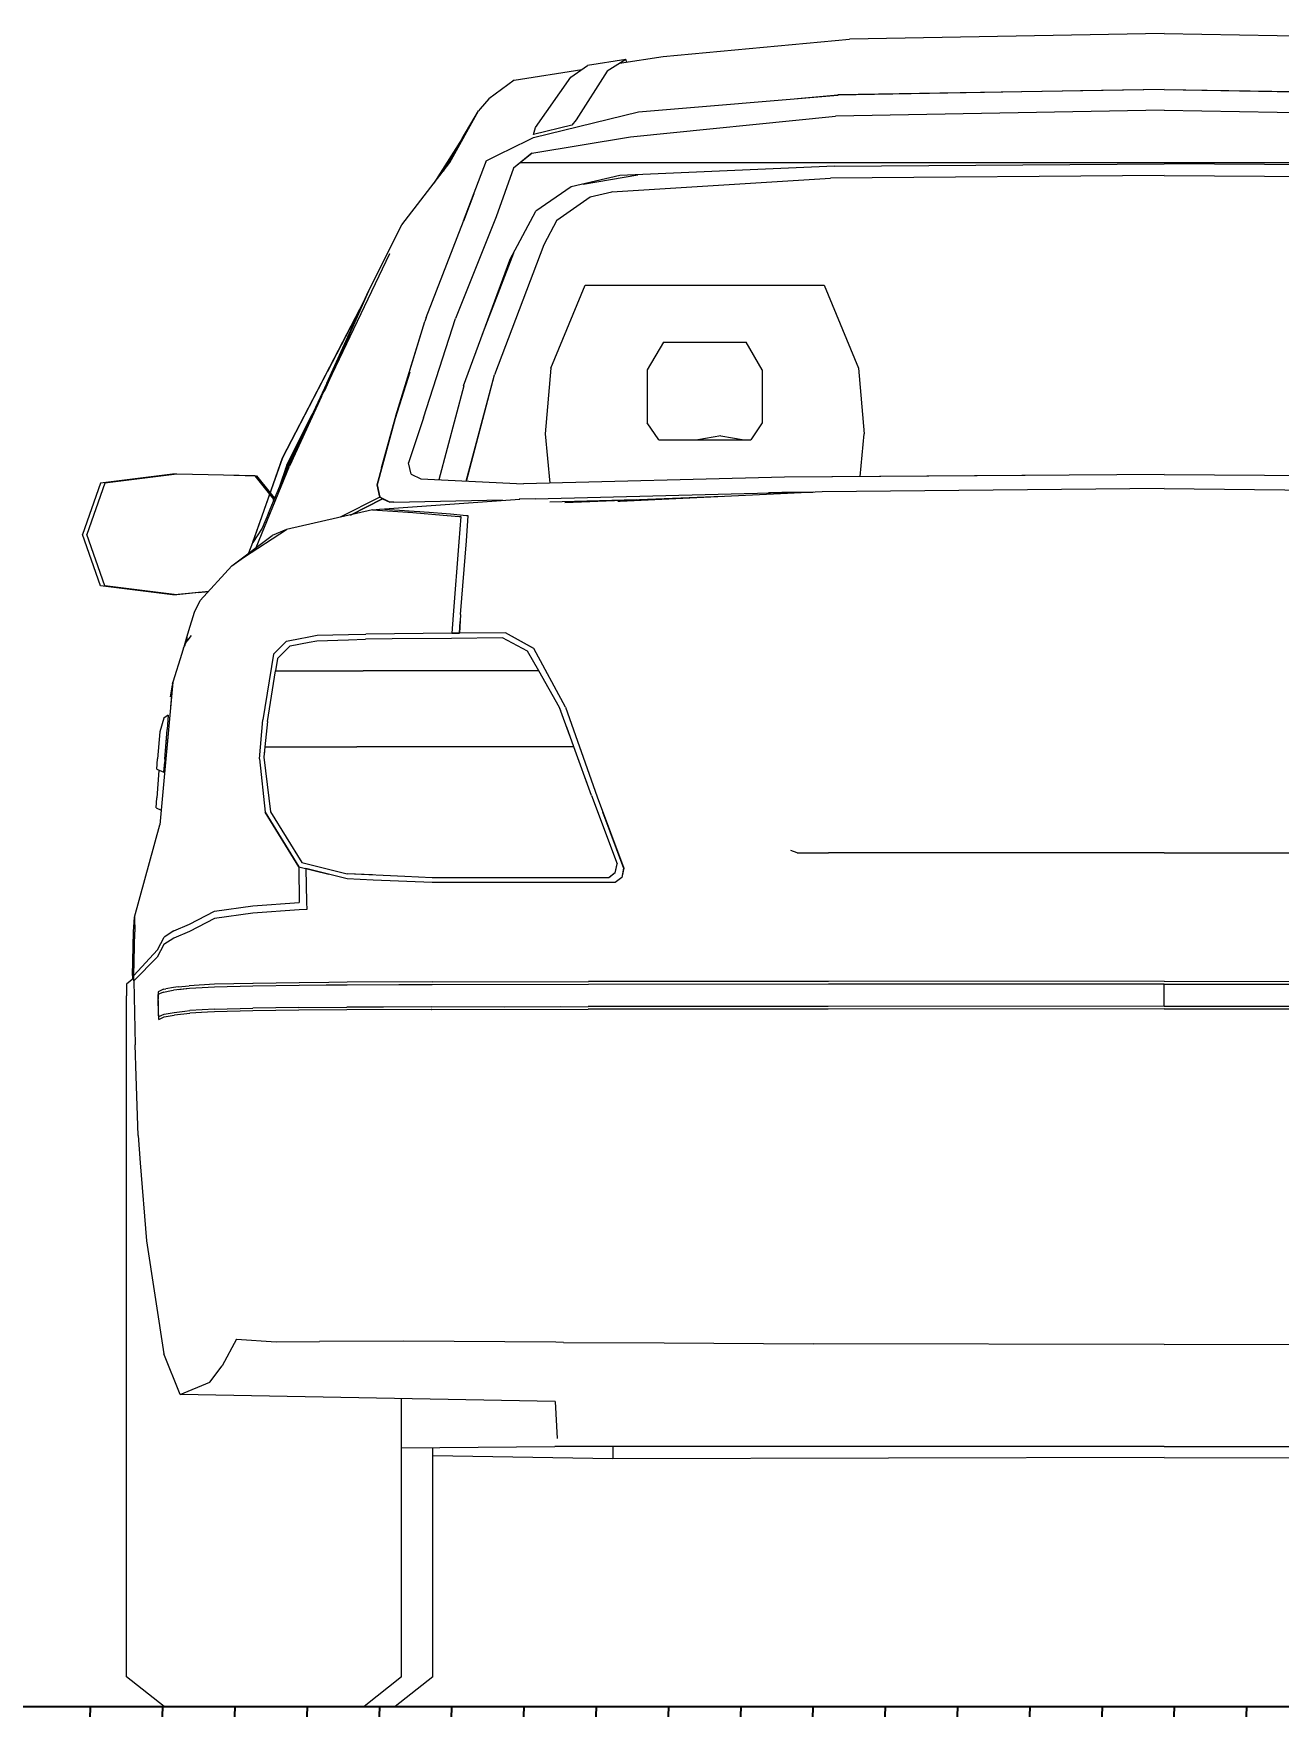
# Model space of a CAD drawing. Header units: metres. Extents: x 668617 to 675126, y 2286318 to 2293677.
# Drawn here: x 672149.075 to 672150.152, y 2287822.647 to 2287824.094 of the extents above; entities that cross this region are included whole.
import ezdxf

# ---------------------------------------------------------------- set-up
doc = ezdxf.new("R2010")
doc.units = ezdxf.units.M
doc.header["$MEASUREMENT"] = 0
doc.layers.add('29-AMBIENTACION', color=252, linetype='Continuous', lineweight=0)
doc.layers.add('DMTG_SECCIONES_VIALES', color=250, linetype='Continuous')
doc.styles.get("Standard").update_dxf_attribs({"font": 'arial.ttf'})
doc.dimstyles.get("Standard").update_dxf_attribs({"dimtxt": 0.18, "dimasz": 0.18, "dimexe": 0.18, "dimexo": 0.0625, "dimgap": 0.09, "dimtad": 0, "dimtih": 1, "dimtoh": 1, "dimdec": 4, "dimzin": 0, "dimdsep": 46, "dimtxsty": 'Standard', "dimcen": 0.09, "dimadec": 0, "dimazin": 0, "dimtfac": 1, "dimtdec": 4, "dimtofl": 0, "dimtmove": 0, "dimatfit": 3, "dimfxl": 1, "dimtolj": 1, "dimtzin": 0, "dimarcsym": 0})

# ---------------------------------------------------------------- blocks, each defined once
blk = doc.blocks.new('A$C1159671A')
at = {"layer": '29-AMBIENTACION'}
for p, q in [((0.5025, 1.4273), (0.6638, 1.4422)), ((0.9362, 1.4471), (0.6638, 1.4422)), ((0.9362, 1.4471), (1.2086, 1.4422)), ((0.4226, 1.4093), (0.437, 1.4194)), ((0.4703, 1.4247), (0.437, 1.4194)), ((0.4703, 1.4247), (0.4542, 1.4145)), ((0.4648, 1.4213), (0.5025, 1.4273)), ((0.471, 1.4223), (0.4703, 1.4247)), ((0.3737, 1.4066), (0.3517, 1.3906)), ((0.3737, 1.4066), (0.4321, 1.416)), ((0.392, 1.3659), (0.4226, 1.4093)), ((0.4542, 1.4145), (0.4273, 1.3723)), ((0.3517, 1.3906), (0.3442, 1.3819)), ((0.54, 1.3843), (0.6538, 1.3938)), ((0.6189, 1.3909), (0.6538, 1.3939)), ((0.9362, 1.3986), (0.6538, 1.3939)), ((0.7966, 1.3963), (0.6538, 1.3938)), ((0.6542, 1.3939), (0.6545, 1.3939)), ((0.9362, 1.3987), (0.6545, 1.3939)), ((0.9362, 1.3986), (0.8638, 1.3974)), ((0.9362, 1.3987), (1.2179, 1.3939)), ((0.9362, 1.3986), (1.2186, 1.3939)), ((0.9362, 1.3986), (1.0071, 1.3974)), ((0.318, 1.3355), (0.3428, 1.3803)), ((0.3286, 1.3563), (0.3428, 1.3803)), ((0.3442, 1.3819), (0.3428, 1.3803)), ((0.3903, 1.357), (0.4812, 1.3794)), ((0.4744, 1.3576), (0.6516, 1.3755)), ((0.4812, 1.3794), (0.54, 1.3843)), ((0.4812, 1.3794), (0.4812, 1.3794)), ((0.9362, 1.3808), (0.6516, 1.3755)), ((0.9362, 1.3808), (0.6516, 1.3755)), ((0.6516, 1.3755), (0.6516, 1.3755)), ((0.9362, 1.3808), (1.2208, 1.3755)), ((0.9362, 1.3808), (1.2208, 1.3755)), ((0.4236, 1.3678), (0.3903, 1.3596)), ((0.3903, 1.3596), (0.392, 1.3659)), ((0.4273, 1.3723), (0.4236, 1.3678)), ((0.3286, 1.3563), (0.3041, 1.3176)), ((0.3286, 1.3563), (0.3122, 1.3281)), ((0.3598, 1.342), (0.3857, 1.3548)), ((0.3857, 1.3548), (0.3903, 1.357)), ((0.3857, 1.3548), (0.3857, 1.3548)), ((0.3857, 1.3548), (0.3857, 1.3548)), ((0.3857, 1.3548), (0.3857, 1.3548)), ((0.3889, 1.3435), (0.4744, 1.3576)), ((0.3903, 1.357), (0.3903, 1.357)), ((0.4744, 1.3576), (0.4744, 1.3576)), ((0.2763, 1.2817), (0.318, 1.3355)), ((0.318, 1.3355), (0.318, 1.3355)), ((0.3495, 1.3369), (0.3295, 1.2848)), ((0.3495, 1.3369), (0.3483, 1.3337)), ((0.3495, 1.3369), (0.3598, 1.342)), ((0.3495, 1.3369), (0.3495, 1.3369)), ((0.3598, 1.342), (0.3598, 1.342)), ((0.3598, 1.342), (0.3598, 1.342)), ((0.3612, 1.3427), (0.3612, 1.3427)), ((0.3889, 1.3435), (0.373, 1.3306)), ((0.3889, 1.3434), (0.373, 1.3305)), ((0.3791, 1.3355), (0.9362, 1.3355)), ((0.3889, 1.3434), (0.3889, 1.3434)), ((0.6508, 1.3322), (0.465, 1.3242)), ((0.6508, 1.3322), (0.9362, 1.3343)), ((0.9362, 1.3355), (1.4933, 1.3355)), ((1.2215, 1.3322), (0.9362, 1.3343)), ((0.373, 1.3306), (0.3579, 1.2884)), ((0.373, 1.3305), (0.3579, 1.2884)), ((0.465, 1.3242), (0.4228, 1.3145)), ((0.4332, 1.3169), (0.4806, 1.3249)), ((0.4582, 1.3101), (0.6472, 1.322)), ((0.9362, 1.3243), (0.6472, 1.322)), ((0.6472, 1.322), (0.6472, 1.322)), ((0.6472, 1.322), (0.6472, 1.322)), ((0.9362, 1.3243), (1.2251, 1.322)), ((0.3386, 1.3083), (0.3297, 1.2848)), ((0.4228, 1.3145), (0.3923, 1.2934)), ((0.4106, 1.2857), (0.4395, 1.3058)), ((0.4106, 1.2857), (0.4395, 1.3058)), ((0.4395, 1.3058), (0.4582, 1.3101)), ((0.4395, 1.3058), (0.4582, 1.3101)), ((0.4395, 1.3058), (0.4395, 1.3058)), ((0.4583, 1.3101), (0.4582, 1.3101)), ((0.3579, 1.2884), (0.3229, 1.2005)), ((0.3699, 1.2512), (0.3923, 1.2934)), ((0.3923, 1.2934), (0.3923, 1.2934)), ((0.2476, 1.2242), (0.2763, 1.2817)), ((0.2476, 1.2242), (0.2755, 1.2801)), ((0.2763, 1.2817), (0.2763, 1.2817)), ((0.2975, 1.2013), (0.3297, 1.2848)), ((0.3295, 1.2848), (0.3295, 1.2847)), ((0.4106, 1.2857), (0.3994, 1.2644)), ((0.4106, 1.2857), (0.3994, 1.2644)), ((0.3994, 1.2644), (0.3567, 1.1519)), ((0.3994, 1.2644), (0.3567, 1.1519)), ((0.3994, 1.2644), (0.3994, 1.2644)), ((0.207, 1.133), (0.2659, 1.2568)), ((0.2659, 1.2568), (0.2659, 1.2568)), ((0.3298, 1.1422), (0.3698, 1.2511)), ((0.3463, 1.1871), (0.3732, 1.2574)), ((0.3698, 1.2511), (0.3699, 1.2512)), ((0.2476, 1.2242), (0.2091, 1.1375)), ((0.2476, 1.2242), (0.2094, 1.1381)), ((0.2115, 1.1445), (0.2476, 1.2242)), ((0.4054, 1.1575), (0.4351, 1.2295)), ((0.4351, 1.2295), (0.6419, 1.2295)), ((0.6419, 1.2295), (0.6716, 1.1575)), ((0.2436, 1.2155), (0.1732, 1.0803)), ((0.2433, 1.2147), (0.212, 1.1547)), ((0.2434, 1.215), (0.2222, 1.1742)), ((0.2433, 1.2148), (0.2433, 1.2147)), ((0.2975, 1.2013), (0.2962, 1.198)), ((0.2705, 1.114), (0.2962, 1.198)), ((0.2713, 1.1164), (0.2962, 1.198)), ((0.2951, 1.1147), (0.3229, 1.2005)), ((0.2952, 1.1147), (0.3229, 1.2005)), ((0.2962, 1.198), (0.2962, 1.198)), ((0.5027, 1.18), (0.4888, 1.1562)), ((0.5027, 1.18), (0.5743, 1.18)), ((0.5882, 1.1562), (0.5743, 1.18)), ((0.2217, 1.1659), (0.2214, 1.1653)), ((0.2217, 1.1659), (0.2218, 1.1661)), ((0.2118, 1.1543), (0.1731, 1.0801)), ((0.2115, 1.1445), (0.1782, 1.0734)), ((0.212, 1.1547), (0.2118, 1.1543)), ((0.2834, 1.1541), (0.2705, 1.114)), ((0.2826, 1.1534), (0.2829, 1.1545)), ((0.3321, 1.0599), (0.3567, 1.1519)), ((0.3322, 1.0599), (0.3567, 1.1519)), ((0.4054, 1.1575), (0.4004, 1.1007)), ((0.4888, 1.1562), (0.4888, 1.1104)), ((0.5882, 1.1562), (0.5882, 1.1104)), ((0.6716, 1.1575), (0.6766, 1.1007)), ((0.207, 1.133), (0.1792, 1.0728)), ((0.2102, 1.1399), (0.2103, 1.1402)), ((0.2106, 1.1409), (0.2105, 1.1406)), ((0.3299, 1.1423), (0.3084, 1.0611)), ((0.3298, 1.1422), (0.3298, 1.1422)), ((0.1994, 1.1186), (0.1769, 1.074)), ((0.1769, 1.074), (0.1988, 1.1174)), ((0.2706, 1.1141), (0.2712, 1.1163)), ((0.2951, 1.1147), (0.2822, 1.0756)), ((0.2952, 1.1147), (0.2822, 1.0756)), ((0.255, 1.0568), (0.2706, 1.1141)), ((0.2705, 1.114), (0.255, 1.0567)), ((0.2589, 1.0713), (0.2705, 1.114)), ((0.4004, 1.1007), (0.4045, 1.0582)), ((0.4987, 1.0955), (0.4888, 1.1104)), ((0.5882, 1.1104), (0.5783, 1.0955)), ((0.6731, 1.0638), (0.6766, 1.1007)), ((0.1761, 1.071), (0.1903, 1.0993)), ((0.4987, 1.0955), (0.5783, 1.0955)), ((0.5525, 1.0991), (0.5325, 1.0955)), ((0.5525, 1.0991), (0.5725, 1.0955)), ((0.1473, 1.0069), (0.1731, 1.0801)), ((0.1475, 1.0072), (0.1733, 1.0803)), ((0.1502, 1.0024), (0.1792, 1.0728)), ((0.1611, 1.0322), (0.1782, 1.0734)), ((0.1769, 1.074), (0.1703, 1.0544)), ((0.1769, 1.074), (0.1704, 1.0548)), ((0.1731, 1.0801), (0.1731, 1.0801)), ((0.1732, 1.0803), (0.1732, 1.0803)), ((0.1742, 1.0652), (0.1761, 1.071)), ((0.1822, 1.0819), (0.1754, 1.0685)), ((0.1761, 1.071), (0.1761, 1.071)), ((0.1812, 1.0771), (0.1792, 1.0728)), ((0.1822, 1.0819), (0.1823, 1.0821)), ((0.2844, 1.0658), (0.2822, 1.0756)), ((0.0155, 1.0581), (0, 1.0137)), ((0.0194, 1.0581), (0.0038, 1.0138)), ((0.0194, 1.0581), (0.0038, 1.0137)), ((0.0778, 1.066), (0.0155, 1.0581)), ((0.0817, 1.066), (0.0194, 1.0581)), ((0.0817, 1.066), (0.0778, 1.066)), ((0.1492, 1.0646), (0.0817, 1.066)), ((0.0817, 1.066), (0.0817, 1.066)), ((0.1311, 1.065), (0.1506, 1.0646)), ((0.1492, 1.0646), (0.162, 1.0485)), ((0.1492, 1.0646), (0.162, 1.0485)), ((0.1492, 1.0646), (0.1492, 1.0646)), ((0.1506, 1.0646), (0.1624, 1.0497)), ((0.1717, 1.0579), (0.174, 1.0646)), ((0.1754, 1.0685), (0.1727, 1.0603)), ((0.1727, 1.0602), (0.1727, 1.0603)), ((0.174, 1.0646), (0.1742, 1.0652)), ((0.2573, 1.046), (0.255, 1.0568)), ((0.255, 1.0567), (0.2572, 1.0459)), ((0.2844, 1.0658), (0.2929, 1.0618)), ((0.2844, 1.0658), (0.2929, 1.0618)), ((0.2929, 1.0618), (0.3816, 1.0576)), ((0.2929, 1.0618), (0.2929, 1.0618)), ((0.6076, 1.0633), (0.3816, 1.0576)), ((0.6076, 1.0633), (0.3817, 1.0576)), ((0.9362, 1.0656), (0.6076, 1.0633)), ((0.8157, 1.0647), (0.6076, 1.0633)), ((0.9362, 1.0656), (1.2648, 1.0633)), ((0.162, 1.0485), (0.1647, 1.0451)), ((0.162, 1.0484), (0.1647, 1.0451)), ((0.1625, 1.0497), (0.1661, 1.0451)), ((0.1647, 1.0451), (0.1652, 1.0422)), ((0.1647, 1.0451), (0.1652, 1.0422)), ((0.1661, 1.0451), (0.1662, 1.0447)), ((0.2572, 1.0459), (0.2229, 1.0286)), ((0.2319, 1.0306), (0.2597, 1.0447)), ((0.2597, 1.0447), (0.2319, 1.0306)), ((0.2572, 1.0459), (0.2552, 1.0555)), ((0.2572, 1.0459), (0.2552, 1.0555)), ((0.2661, 1.0416), (0.2572, 1.0459)), ((0.2572, 1.0459), (0.2661, 1.0416)), ((0.2597, 1.0447), (0.2572, 1.0459)), ((0.2572, 1.0459), (0.2572, 1.0459)), ((0.2661, 1.0416), (0.2573, 1.046)), ((0.2574, 1.0356), (0.3784, 1.0442)), ((0.2597, 1.0447), (0.266, 1.0416)), ((0.2696, 1.0417), (0.3634, 1.0436)), ((0.3784, 1.0442), (0.3779, 1.0442)), ((0.3786, 1.0442), (0.3784, 1.0442)), ((0.3784, 1.0442), (0.3784, 1.0442)), ((0.3917, 1.0446), (0.3786, 1.0442)), ((0.3917, 1.0446), (0.6068, 1.0502)), ((0.4794, 1.0436), (0.4044, 1.0417)), ((0.5535, 1.0466), (0.4175, 1.0411)), ((0.4653, 1.0424), (0.4633, 1.0422)), ((0.6402, 1.0507), (0.4653, 1.0424)), ((0.6063, 1.0502), (0.5938, 1.0498)), ((0.6067, 1.0502), (0.6051, 1.0501)), ((0.6325, 1.0503), (0.6063, 1.0502)), ((0.6067, 1.0502), (0.6063, 1.0502)), ((0.6067, 1.0502), (0.6063, 1.0502)), ((0.6067, 1.0502), (0.632, 1.0503)), ((0.6068, 1.0502), (0.6067, 1.0502)), ((0.6094, 1.0502), (0.6112, 1.0502)), ((0.6321, 1.0503), (0.632, 1.0503)), ((0.9362, 1.0534), (0.6402, 1.0507)), ((0.9362, 1.0534), (1.2322, 1.0507)), ((0.1502, 1.0024), (0.1647, 1.0377)), ((0.1611, 1.0322), (0.1556, 1.0191)), ((0.251, 1.035), (0.1766, 1.018)), ((0.251, 1.035), (0.2574, 1.0356)), ((0.251, 1.035), (0.2858, 1.0327)), ((0.2871, 1.0337), (0.2574, 1.0356)), ((0.2661, 1.0416), (0.266, 1.0416)), ((0.2696, 1.0417), (0.2661, 1.0416)), ((0.2921, 1.0334), (0.2818, 1.034)), ((0.2858, 1.0327), (0.3122, 1.0305)), ((0.2858, 1.0327), (0.2858, 1.0327)), ((0.2991, 1.0328), (0.2921, 1.0334)), ((0.3185, 1.0312), (0.2964, 1.033)), ((0.3122, 1.0305), (0.326, 1.0294)), ((0.3324, 1.03), (0.3185, 1.0312)), ((0.3275, 1.0292), (0.3258, 1.0075)), ((0.326, 1.0294), (0.3275, 1.0292)), ((0.3322, 1.0082), (0.3338, 1.0299)), ((0.3338, 1.0299), (0.3324, 1.03)), ((0.0155, 0.9694), (0, 1.0137)), ((0.0194, 0.9694), (0.0038, 1.0138)), ((0.0194, 0.9694), (0.0038, 1.0137)), ((0.1393, 0.9939), (0.1766, 1.018)), ((0.1556, 1.0191), (0.1473, 1.0069)), ((0.1766, 1.018), (0.1641, 1.0129)), ((0.1293, 0.9867), (0.1641, 1.0129)), ((0.1441, 0.9978), (0.1473, 1.0069)), ((0.3258, 1.0075), (0.3209, 0.9439)), ((0.3272, 0.9445), (0.3322, 1.0082)), ((0.102, 0.9566), (0.1293, 0.9867)), ((0.1293, 0.9867), (0.1393, 0.9939)), ((0.0778, 0.9616), (0.0155, 0.9694)), ((0.0817, 0.9616), (0.0194, 0.9694)), ((0.0817, 0.9616), (0.0778, 0.9616)), ((0.08, 0.9618), (0.1094, 0.9647)), ((0.1091, 0.9644), (0.0817, 0.9616)), ((0.0817, 0.9616), (0.0817, 0.9616)), ((0.097, 0.9465), (0.102, 0.9566)), ((0.1, 0.9635), (0.109, 0.9643)), ((0.1091, 0.9644), (0.1091, 0.9644)), ((0.0921, 0.9307), (0.097, 0.9465)), ((0.3209, 0.9439), (0.3197, 0.9284)), ((0.3272, 0.9445), (0.3262, 0.9284)), ((0.094, 0.9265), (0.0904, 0.9215)), ((0.0906, 0.9258), (0.0921, 0.9307)), ((0.1931, 0.9247), (0.2032, 0.9267)), ((0.2032, 0.9267), (0.2302, 0.9273)), ((0.2302, 0.9273), (0.2451, 0.9276)), ((0.3197, 0.9284), (0.2451, 0.9276)), ((0.2451, 0.9276), (0.2451, 0.9276)), ((0.3661, 0.9288), (0.3197, 0.9284)), ((0.3197, 0.9284), (0.3262, 0.9284)), ((0.3262, 0.9284), (0.3269, 0.9385)), ((0.3661, 0.9288), (0.3262, 0.9284)), ((0.3905, 0.915), (0.3661, 0.9288)), ((0.3895, 0.9156), (0.3661, 0.9288)), ((0.0875, 0.9158), (0.086, 0.9109)), ((0.0875, 0.9158), (0.0904, 0.9215)), ((0.0879, 0.9165), (0.0904, 0.9248)), ((0.0904, 0.9244), (0.0882, 0.9172)), ((0.0902, 0.9212), (0.0904, 0.9244)), ((0.0904, 0.9248), (0.0906, 0.9258)), ((0.0904, 0.9248), (0.0904, 0.9247)), ((0.0904, 0.9248), (0.0904, 0.9248)), ((0.0904, 0.9247), (0.0907, 0.9219)), ((0.0906, 0.9219), (0.0904, 0.9244)), ((0.1654, 0.9101), (0.1718, 0.9166)), ((0.1654, 0.9101), (0.1718, 0.9166)), ((0.1798, 0.9174), (0.1688, 0.9064)), ((0.1798, 0.9174), (0.1689, 0.9064)), ((0.1718, 0.9166), (0.1767, 0.9215)), ((0.1718, 0.9166), (0.1718, 0.9166)), ((0.1767, 0.9215), (0.1899, 0.9241)), ((0.1767, 0.9215), (0.1767, 0.9215)), ((0.1798, 0.9174), (0.1962, 0.9205)), ((0.1798, 0.9174), (0.1798, 0.9174)), ((0.1899, 0.9241), (0.1931, 0.9247)), ((0.1899, 0.9241), (0.1899, 0.9241)), ((0.1962, 0.9205), (0.2028, 0.9218)), ((0.2028, 0.9218), (0.2301, 0.9227)), ((0.2301, 0.9227), (0.2448, 0.9232)), ((0.2679, 0.9234), (0.2448, 0.9232)), ((0.2448, 0.9232), (0.2448, 0.9232)), ((0.3193, 0.9239), (0.2679, 0.9234)), ((0.3194, 0.9239), (0.3193, 0.9239)), ((0.3635, 0.9243), (0.3194, 0.9239)), ((0.3634, 0.9243), (0.3194, 0.9239)), ((0.3852, 0.9129), (0.3634, 0.9243)), ((0.3852, 0.9129), (0.3635, 0.9243)), ((0.395, 0.8957), (0.3852, 0.9129)), ((0.3949, 0.8957), (0.3852, 0.9129)), ((0.4179, 0.8645), (0.3905, 0.915)), ((0.4179, 0.8644), (0.3905, 0.915)), ((0.086, 0.9109), (0.0783, 0.8859)), ((0.1654, 0.9101), (0.1562, 0.8534)), ((0.1654, 0.9101), (0.1562, 0.8534)), ((0.1689, 0.9064), (0.1671, 0.8957)), ((0.1688, 0.9064), (0.1677, 0.8994)), ((0.0783, 0.8859), (0.0669, 0.7625)), ((0.078, 0.8843), (0.0763, 0.8646)), ((0.0763, 0.8734), (0.0779, 0.8833)), ((0.078, 0.8843), (0.0783, 0.8859)), ((0.0781, 0.8844), (0.078, 0.8843)), ((0.16, 0.8519), (0.1671, 0.8957)), ((0.16, 0.8519), (0.1671, 0.8957)), ((0.1671, 0.8957), (0.2008, 0.8957)), ((0.1671, 0.8957), (0.1671, 0.8957)), ((0.2008, 0.8957), (0.2428, 0.8957)), ((0.3172, 0.8957), (0.2428, 0.8957)), ((0.395, 0.8957), (0.3172, 0.8957)), ((0.3172, 0.8957), (0.3172, 0.8957)), ((0.4129, 0.8642), (0.3949, 0.8957)), ((0.0703, 0.8548), (0.0669, 0.8432)), ((0.0743, 0.8574), (0.0703, 0.8548)), ((0.0743, 0.8574), (0.0734, 0.845)), ((0.4218, 0.8397), (0.4129, 0.8642)), ((0.4129, 0.8642), (0.4129, 0.8642)), ((0.4139, 0.8613), (0.4129, 0.8642)), ((0.4179, 0.8645), (0.4453, 0.7867)), ((0.4179, 0.8644), (0.4401, 0.8016)), ((0.0669, 0.8432), (0.065, 0.8197)), ((0.0714, 0.8194), (0.0734, 0.845)), ((0.1531, 0.8198), (0.1562, 0.8534)), ((0.16, 0.8519), (0.1579, 0.8301)), ((0.16, 0.8519), (0.1579, 0.8301)), ((0.4252, 0.8301), (0.4191, 0.8471)), ((0.0735, 0.8355), (0.0728, 0.8263)), ((0.0735, 0.8355), (0.0738, 0.8371)), ((0.1579, 0.8301), (0.1571, 0.8212)), ((0.1579, 0.8301), (0.1573, 0.8231)), ((0.1579, 0.8301), (0.183, 0.8301)), ((0.1579, 0.8301), (0.1579, 0.8301)), ((0.183, 0.8301), (0.1956, 0.8301)), ((0.1956, 0.8301), (0.2373, 0.8301)), ((0.3112, 0.8301), (0.2373, 0.8301)), ((0.4252, 0.8301), (0.3112, 0.8301)), ((0.4405, 0.7879), (0.4252, 0.8301)), ((0.0643, 0.8109), (0.065, 0.8197)), ((0.0643, 0.8109), (0.0705, 0.8081)), ((0.0705, 0.8081), (0.0712, 0.8171)), ((0.0706, 0.81), (0.0712, 0.8171)), ((0.0714, 0.8194), (0.0712, 0.8171)), ((0.0725, 0.8229), (0.0716, 0.8223)), ((0.1531, 0.8198), (0.1582, 0.7735)), ((0.1531, 0.8198), (0.1531, 0.8198)), ((0.1571, 0.8212), (0.1628, 0.7738)), ((0.0662, 0.8095), (0.0644, 0.7861)), ((0.0664, 0.8099), (0.0662, 0.8095)), ((0.4405, 0.7879), (0.4344, 0.8048)), ((0.0637, 0.7772), (0.0644, 0.7861)), ((0.4405, 0.7879), (0.4626, 0.7288)), ((0.4453, 0.7867), (0.4684, 0.7251)), ((0.0637, 0.7772), (0.068, 0.7752)), ((0.1582, 0.7735), (0.1872, 0.7263)), ((0.1872, 0.7263), (0.1582, 0.7735)), ((0.1628, 0.7738), (0.1898, 0.73)), ((0.1628, 0.7738), (0.1633, 0.7729)), ((0.4501, 0.7738), (0.4683, 0.7251)), ((0.0449, 0.6829), (0.0669, 0.7625)), ((0.6185, 0.7383), (0.613, 0.7404)), ((0.6185, 0.7383), (0.6457, 0.7383)), ((0.9362, 0.7383), (0.6457, 0.7383)), ((0.9362, 0.7383), (1.2267, 0.7383)), ((0.1872, 0.7263), (0.2132, 0.7199)), ((0.1872, 0.7263), (0.1876, 0.6953)), ((0.1872, 0.7263), (0.1872, 0.7263)), ((0.1898, 0.73), (0.229, 0.7203)), ((0.1934, 0.7248), (0.1938, 0.6957)), ((0.2291, 0.7159), (0.1934, 0.7248)), ((0.1934, 0.7248), (0.1938, 0.6957)), ((0.461, 0.7211), (0.4626, 0.7288)), ((0.4615, 0.7235), (0.4626, 0.7288)), ((0.4626, 0.7288), (0.4626, 0.7288)), ((0.4684, 0.7251), (0.4667, 0.7171)), ((0.4683, 0.7251), (0.4667, 0.7171)), ((0.251, 0.7193), (0.229, 0.7203)), ((0.229, 0.7203), (0.2291, 0.7203)), ((0.2791, 0.718), (0.2291, 0.7203)), ((0.2517, 0.7149), (0.2291, 0.7159)), ((0.3027, 0.7127), (0.2517, 0.7149)), ((0.3027, 0.7169), (0.2791, 0.718)), ((0.4382, 0.7169), (0.3027, 0.7169)), ((0.3027, 0.7169), (0.3027, 0.7169)), ((0.438, 0.7127), (0.3027, 0.7127)), ((0.3027, 0.7127), (0.3027, 0.7127)), ((0.4609, 0.7127), (0.438, 0.7127)), ((0.438, 0.7127), (0.438, 0.7127)), ((0.4554, 0.7169), (0.4382, 0.7169)), ((0.461, 0.7211), (0.4554, 0.7169)), ((0.4601, 0.7204), (0.4554, 0.7169)), ((0.4554, 0.7169), (0.4554, 0.7169)), ((0.4667, 0.7171), (0.4609, 0.7127)), ((0.4667, 0.7171), (0.4609, 0.7127)), ((0.1475, 0.6925), (0.1876, 0.6953)), ((0.1938, 0.6957), (0.1943, 0.6895)), ((0.1938, 0.6957), (0.1943, 0.6895)), ((0.0443, 0.6701), (0.0449, 0.6828)), ((0.0449, 0.6829), (0.0452, 0.6701)), ((0.0449, 0.6828), (0.0449, 0.6829)), ((0.1142, 0.6816), (0.0925, 0.6704)), ((0.0926, 0.6767), (0.1142, 0.6879)), ((0.1142, 0.6879), (0.1475, 0.6925)), ((0.1142, 0.6879), (0.1142, 0.6879)), ((0.1474, 0.6862), (0.1142, 0.6816)), ((0.1875, 0.689), (0.1474, 0.6862)), ((0.1474, 0.6862), (0.1474, 0.6862)), ((0.1475, 0.6925), (0.1475, 0.6925)), ((0.1943, 0.6895), (0.1875, 0.689)), ((0.0434, 0.6323), (0.0443, 0.6701)), ((0.0434, 0.6323), (0.0443, 0.6701)), ((0.0444, 0.6323), (0.0452, 0.6701)), ((0.0792, 0.671), (0.0706, 0.6654)), ((0.0925, 0.6704), (0.0791, 0.6647)), ((0.0792, 0.671), (0.0926, 0.6767)), ((0.0925, 0.6704), (0.0925, 0.6704)), ((0.0926, 0.6767), (0.0926, 0.6767)), ((0.0444, 0.6323), (0.0648, 0.6546)), ((0.0705, 0.6591), (0.0647, 0.6483)), ((0.0648, 0.6546), (0.0706, 0.6654)), ((0.0648, 0.6546), (0.0648, 0.6546)), ((0.0791, 0.6647), (0.0705, 0.6591)), ((0.0647, 0.6483), (0.0445, 0.6278)), ((0.0445, 0.6299), (0.0382, 0.6249)), ((0.0382, 0.6249), (0.0382, 0.6147)), ((0.0434, 0.6323), (0.0434, 0.629)), ((0.0434, 0.6323), (0.0434, 0.629)), ((0.0444, 0.6323), (0.0444, 0.6323)), ((0.0445, 0.6278), (0.0444, 0.6323)), ((0.0445, 0.6278), (0.0457, 0.5722)), ((0.0827, 0.6224), (0.0788, 0.6219)), ((0.0827, 0.6224), (0.0924, 0.6235)), ((0.1142, 0.6247), (0.0924, 0.6235)), ((0.0924, 0.6235), (0.0924, 0.6235)), ((0.1476, 0.6255), (0.1142, 0.6247)), ((0.1475, 0.6231), (0.1142, 0.6222)), ((0.1476, 0.6255), (0.1475, 0.6255)), ((0.1875, 0.6236), (0.1475, 0.6231)), ((0.1876, 0.626), (0.1476, 0.6255)), ((0.1876, 0.626), (0.1875, 0.626)), ((0.211, 0.6238), (0.1875, 0.6236)), ((0.2131, 0.6263), (0.1876, 0.626)), ((0.2291, 0.6239), (0.211, 0.6238)), ((0.2291, 0.6264), (0.2131, 0.6263)), ((0.3025, 0.6267), (0.2291, 0.6264)), ((0.2737, 0.6241), (0.2291, 0.6239)), ((0.2291, 0.6239), (0.2291, 0.6239)), ((0.3025, 0.6242), (0.2737, 0.6241)), ((0.3025, 0.6267), (0.4379, 0.627)), ((0.3025, 0.6267), (0.4378, 0.627)), ((0.3025, 0.6267), (0.3025, 0.6267)), ((0.4378, 0.6245), (0.3025, 0.6242)), ((0.4092, 0.627), (0.4092, 0.6269)), ((0.4094, 0.627), (0.4094, 0.6269)), ((0.6456, 0.6272), (0.4378, 0.627)), ((0.6456, 0.6247), (0.4378, 0.6245)), ((0.6455, 0.6247), (0.4378, 0.6245)), ((0.6456, 0.6272), (0.4379, 0.627)), ((0.9362, 0.6248), (0.6455, 0.6247)), ((0.9362, 0.6273), (0.6456, 0.6272)), ((0.7909, 0.6248), (0.6456, 0.6247)), ((0.9362, 0.6248), (0.8603, 0.6248)), ((0.9362, 0.6273), (1.2268, 0.6272)), ((0.9362, 0.6248), (1.2268, 0.6247)), ((0.9362, 0.6057), (0.9362, 0.6248)), ((0.9362, 0.6057), (0.9362, 0.6248)), ((0.9362, 0.6248), (1.0135, 0.6248)), ((0.0382, 0.5848), (0.0382, 0.6147)), ((0.0701, 0.6205), (0.0655, 0.6182)), ((0.0655, 0.6182), (0.0655, 0.6182)), ((0.0655, 0.6182), (0.0655, 0.6118)), ((0.0658, 0.5999), (0.0655, 0.6118)), ((0.0668, 0.6164), (0.0656, 0.6158)), ((0.0656, 0.6158), (0.0656, 0.6158)), ((0.0656, 0.6107), (0.0656, 0.6158)), ((0.0659, 0.6011), (0.0657, 0.6107)), ((0.0702, 0.618), (0.0668, 0.6164)), ((0.0701, 0.6205), (0.0722, 0.6208)), ((0.0702, 0.618), (0.077, 0.6192)), ((0.0788, 0.6219), (0.0722, 0.6208)), ((0.077, 0.6192), (0.0789, 0.6195)), ((0.0925, 0.621), (0.0789, 0.6195)), ((0.0925, 0.621), (0.0832, 0.62)), ((0.1142, 0.6222), (0.0925, 0.621)), ((0.1035, 0.6216), (0.0925, 0.621)), ((0.0661, 0.5943), (0.0658, 0.5999)), ((0.0661, 0.5943), (0.0658, 0.5999)), ((0.0659, 0.6011), (0.0659, 0.6011)), ((0.0661, 0.5967), (0.0659, 0.6003)), ((0.0661, 0.5967), (0.0659, 0.6001)), ((0.0661, 0.5967), (0.0707, 0.5989)), ((0.0661, 0.5943), (0.0707, 0.5966)), ((0.0687, 0.598), (0.0707, 0.5989)), ((0.0707, 0.5989), (0.0794, 0.6004)), ((0.0707, 0.5989), (0.0794, 0.6004)), ((0.0707, 0.5966), (0.0794, 0.5981)), ((0.0794, 0.6004), (0.0886, 0.6015)), ((0.0794, 0.5981), (0.0795, 0.5981)), ((0.0796, 0.5982), (0.0929, 0.5997)), ((0.0886, 0.6015), (0.0928, 0.6019)), ((0.1143, 0.6032), (0.0928, 0.6019)), ((0.1083, 0.6006), (0.0929, 0.5997)), ((0.1143, 0.6009), (0.1083, 0.6006)), ((0.1143, 0.6032), (0.1475, 0.604)), ((0.1143, 0.6032), (0.1143, 0.6032)), ((0.1475, 0.6017), (0.1143, 0.6009)), ((0.1873, 0.6045), (0.1475, 0.604)), ((0.1475, 0.604), (0.1475, 0.604)), ((0.1873, 0.6022), (0.1475, 0.6017)), ((0.1475, 0.6017), (0.1475, 0.6017)), ((0.1873, 0.6045), (0.2288, 0.6048)), ((0.1873, 0.6045), (0.1873, 0.6045)), ((0.2288, 0.6026), (0.1873, 0.6022)), ((0.2288, 0.6026), (0.1873, 0.6022)), ((0.1873, 0.6022), (0.1873, 0.6022)), ((0.2479, 0.6049), (0.2288, 0.6048)), ((0.2288, 0.6048), (0.2288, 0.6048)), ((0.3021, 0.6029), (0.2288, 0.6026)), ((0.3022, 0.6029), (0.2288, 0.6026)), ((0.2604, 0.605), (0.2479, 0.6049)), ((0.3022, 0.6051), (0.2604, 0.605)), ((0.3021, 0.6029), (0.3022, 0.6029)), ((0.3022, 0.6051), (0.4133, 0.6054)), ((0.3022, 0.6029), (0.4376, 0.6031)), ((0.3655, 0.6053), (0.4376, 0.6054)), ((0.4376, 0.6031), (0.4375, 0.6031)), ((0.6454, 0.6056), (0.4376, 0.6054)), ((0.6454, 0.6056), (0.4376, 0.6054)), ((0.6454, 0.6033), (0.4376, 0.6031)), ((0.9362, 0.6057), (0.6454, 0.6056)), ((0.9362, 0.6034), (0.6454, 0.6033)), ((0.6454, 0.6033), (0.6454, 0.6033)), ((0.9362, 0.6057), (1.227, 0.6056)), ((0.9362, 0.6034), (1.227, 0.6033)), ((0.0382, 0.5372), (0.0382, 0.5848)), ((0.0465, 0.5453), (0.0457, 0.5722)), ((0.0382, 0.4751), (0.0382, 0.5372)), ((0.0481, 0.494), (0.0465, 0.5453)), ((0.0481, 0.494), (0.05, 0.4702)), ((0.0382, 0.4029), (0.0382, 0.4751)), ((0.05, 0.4702), (0.0555, 0.4029)), ((0.0382, 0.3254), (0.0382, 0.4029)), ((0.0555, 0.4029), (0.0704, 0.3051)), ((0.0382, 0.2478), (0.0382, 0.3254)), ((0.0846, 0.27), (0.0704, 0.3051)), ((0.1334, 0.3177), (0.121, 0.2946)), ((0.1334, 0.3177), (0.1675, 0.3155)), ((0.1675, 0.3155), (0.205, 0.3156)), ((0.2774, 0.3161), (0.205, 0.3156)), ((0.205, 0.3156), (0.205, 0.3156)), ((0.4096, 0.3151), (0.2774, 0.3161)), ((0.2774, 0.3161), (0.2774, 0.3161)), ((0.4163, 0.315), (0.4096, 0.3151)), ((0.4163, 0.315), (0.5035, 0.3145)), ((0.5035, 0.3145), (0.6323, 0.3136)), ((0.9362, 0.3131), (0.6323, 0.3136)), ((0.9362, 0.3131), (0.6323, 0.3136)), ((0.9362, 0.3131), (1.2401, 0.3136)), ((0.9362, 0.3131), (1.2401, 0.3136)), ((0.1101, 0.2807), (0.121, 0.2946)), ((0.121, 0.2946), (0.121, 0.2946)), ((0.0846, 0.27), (0.1101, 0.2807)), ((0.1101, 0.2807), (0.1101, 0.2807)), ((0.4092, 0.2639), (0.0846, 0.27)), ((0.0846, 0.27), (0.0846, 0.27)), ((0.2762, 0.2478), (0.2762, 0.2664)), ((0.4092, 0.2639), (0.4108, 0.2318)), ((0.0382, 0.1756), (0.0382, 0.2478)), ((0.2762, 0.1756), (0.2762, 0.2478)), ((0.2762, 0.2238), (0.4089, 0.2249)), ((0.3032, 0.1756), (0.3032, 0.224)), ((0.9362, 0.225), (0.4089, 0.2249)), ((0.4589, 0.2249), (0.4589, 0.2143)), ((0.9362, 0.225), (1.4634, 0.2249)), ((0.4589, 0.2143), (0.3032, 0.2169)), ((0.9362, 0.2155), (0.4589, 0.2143)), ((0.9362, 0.2155), (1.4134, 0.2143)), ((0.0382, 0.1136), (0.0382, 0.1756)), ((0.2762, 0.1136), (0.2762, 0.1756)), ((0.3032, 0.1136), (0.3032, 0.1756)), ((0.0382, 0.066), (0.0382, 0.1136)), ((0.2762, 0.066), (0.2762, 0.1136)), ((0.3032, 0.066), (0.3032, 0.1136)), ((0.0382, 0.036), (0.0382, 0.066)), ((0.2762, 0.036), (0.2762, 0.066)), ((0.3032, 0.036), (0.3032, 0.066)), ((0.0382, 0.0258), (0.0382, 0.036)), ((0.2762, 0.0258), (0.2762, 0.036)), ((0.3032, 0.0258), (0.3032, 0.036)), ((0.0707, 0), (0.0382, 0.0258)), ((0.2762, 0.0258), (0.2437, 0)), ((0.3032, 0.0258), (0.2707, 0)), ((0.2437, 0), (0.0707, 0)), ((0.2707, 0), (0.2437, 0))]:
    blk.add_line(p, q, dxfattribs=at)
blk = doc.blocks.new('_ArchTick')
at = {"color": 0, "linetype": 'ByBlock', "const_width": 0.15}
blk.add_lwpolyline([(-0.5, -0.5), (0.5, 0.5)], dxfattribs=at)
blk = doc.blocks.new('*D456')
at = {"layer": 'Defpoints', "color": 0, "transparency": 16777216}
for p in [(672148.3035, 2287822.6467), (672156.5035, 2287822.6467), (672156.5035, 2287820.8551)]:
    blk.add_point(p, dxfattribs=at)
at = {"layer": 'DMTG_SECCIONES_VIALES', "color": 0, "lineweight": -2, "transparency": 16777216}
for p, q in [((672148.3035, 2287822.5842), (672148.3035, 2287820.6751)), ((672156.5035, 2287822.5842), (672156.5035, 2287820.6751)), ((672148.3035, 2287820.8551), (672151.7564, 2287820.8551)), ((672156.5035, 2287820.8551), (672152.4035, 2287820.8551))]:
    blk.add_line(p, q, dxfattribs=at)
at = {"layer": 'DMTG_SECCIONES_VIALES', "color": 0, "lineweight": -2, "transparency": 16777216, "xscale": 0.18, "yscale": 0.18, "zscale": 0.18, "rotation": 180}
blk.add_blockref('_ArchTick', (672148.3035, 2287820.8551), dxfattribs=at)
at = {"layer": 'DMTG_SECCIONES_VIALES', "color": 0, "lineweight": -2, "transparency": 16777216, "xscale": 0.18, "yscale": 0.18, "zscale": 0.18}
blk.add_blockref('_ArchTick', (672156.5035, 2287820.8551), dxfattribs=at)
at = {"layer": 'DMTG_SECCIONES_VIALES', "color": 0, "transparency": 16777216, "insert": (672152.08, 2287820.8551), "char_height": 0.18, "attachment_point": 5}
blk.add_mtext('\\A1;8.20', dxfattribs=at)
blk = doc.blocks.new('*D457')
at = {"layer": 'Defpoints', "color": 0, "transparency": 16777216}
for p in [(672148.3035, 2287822.6467), (672151.8035, 2287822.6467), (672148.3035, 2287821.4063)]:
    blk.add_point(p, dxfattribs=at)
at = {"layer": 'DMTG_SECCIONES_VIALES', "color": 0, "lineweight": -2, "transparency": 16777216}
for p, q in [((672148.3035, 2287822.5842), (672148.3035, 2287821.2263)), ((672151.8035, 2287822.5842), (672151.8035, 2287821.2263)), ((672148.3035, 2287821.4063), (672149.7301, 2287821.4063)), ((672151.8035, 2287821.4063), (672150.377, 2287821.4063))]:
    blk.add_line(p, q, dxfattribs=at)
at = {"layer": 'DMTG_SECCIONES_VIALES', "color": 0, "lineweight": -2, "transparency": 16777216, "xscale": 0.18, "yscale": 0.18, "zscale": 0.18, "rotation": 180}
blk.add_blockref('_ArchTick', (672148.3035, 2287821.4063), dxfattribs=at)
at = {"layer": 'DMTG_SECCIONES_VIALES', "color": 0, "lineweight": -2, "transparency": 16777216, "xscale": 0.18, "yscale": 0.18, "zscale": 0.18}
blk.add_blockref('_ArchTick', (672151.8035, 2287821.4063), dxfattribs=at)
at = {"layer": 'DMTG_SECCIONES_VIALES', "color": 0, "transparency": 16777216, "insert": (672150.0535, 2287821.4063), "char_height": 0.18, "attachment_point": 5}
blk.add_mtext('\\A1;3.50', dxfattribs=at)
blk = doc.blocks.new('*D429')
at = {"layer": 'Defpoints', "color": 0, "transparency": 16777216}
for p in [(672133.9035, 2287822.7967), (672161.3035, 2287822.7967), (672161.3035, 2287819.8747)]:
    blk.add_point(p, dxfattribs=at)
at = {"layer": 'DMTG_SECCIONES_VIALES', "color": 0, "lineweight": -2, "transparency": 16777216}
for p, q in [((672133.9035, 2287822.7342), (672133.9035, 2287819.6947)), ((672161.3035, 2287822.7342), (672161.3035, 2287819.6947)), ((672133.9035, 2287819.8747), (672147.2086, 2287819.8747)), ((672161.3035, 2287819.8747), (672147.9985, 2287819.8747))]:
    blk.add_line(p, q, dxfattribs=at)
at = {"layer": 'DMTG_SECCIONES_VIALES', "color": 0, "lineweight": -2, "transparency": 16777216, "xscale": 0.18, "yscale": 0.18, "zscale": 0.18, "rotation": 180}
blk.add_blockref('_ArchTick', (672133.9035, 2287819.8747), dxfattribs=at)
at = {"layer": 'DMTG_SECCIONES_VIALES', "color": 0, "lineweight": -2, "transparency": 16777216, "xscale": 0.18, "yscale": 0.18, "zscale": 0.18}
blk.add_blockref('_ArchTick', (672161.3035, 2287819.8747), dxfattribs=at)
at = {"layer": 'DMTG_SECCIONES_VIALES', "color": 0, "transparency": 16777216, "insert": (672147.6035, 2287819.8747), "char_height": 0.18, "attachment_point": 5}
blk.add_mtext('\\A1;27.40', dxfattribs=at)

msp = doc.modelspace()

# ---------------------------------------------------------------- hatches: boundary and pattern name
at = {"layer": 'DMTG_SECCIONES_VIALES', "true_color": 0x000000}
h = msp.add_hatch(dxfattribs=at)
h.set_pattern_fill('ANSI31', color=18, scale=0.5, angle=43)
h.set_pattern_definition([(88, (672152.925386, 2287752.40659), (-0.062461927, 0.00218122), [])])
h.paths.add_polyline_path([(672151.80355, 2287822.64673), (672148.30355, 2287822.64673), (672148.30355, 2287822.39673), (672151.80355, 2287822.39673), (672156.50355, 2287822.39673), (672156.50355, 2287822.64673)])

# ---------------------------------------------------------------- linework, layer by layer
at = {"layer": 'DMTG_SECCIONES_VIALES'}
msp.add_lwpolyline([(672133.90355, 2287822.79673), (672139.40355, 2287822.79673), (672139.40355, 2287822.64673), (672146.40355, 2287822.64673), (672146.40355, 2287822.79673), (672148.30355, 2287822.79673), (672148.30355, 2287822.64673), (672151.80355, 2287822.64673), (672156.50355, 2287822.64673), (672156.50355, 2287822.79673), (672161.30355, 2287822.79673)], dxfattribs=at)

# ---------------------------------------------------------------- block references
msp.add_blockref('A$C1159671A', (672149.11737, 2287822.64673), dxfattribs=at)

# ---------------------------------------------------------------- dimensions: what is measured, and where the dimension line sits
dim = msp.add_linear_dim(base=(672161.30355, 2287819.87469), p1=(672133.90355, 2287822.79673), p2=(672161.30355, 2287822.79673), dimstyle='Standard', override={"dimdec": 2, "dimblk1": 'ArchTick', "dimblk2": 'ArchTick', "dimsah": 1}, dxfattribs=at)
dim.commit()
dim.dimension.update_dxf_attribs({"geometry": '*D429', "text_midpoint": (672147.60355, 2287819.87469)})
for base, p1, p2, angle, picture, middle in [((672156.50355, 2287820.85512), (672148.30355, 2287822.64673), (672156.50355, 2287822.64673), 0, '*D456', (672152.07996, 2287820.85512)), ((672148.30355, 2287821.40628), (672151.80355, 2287822.64673), (672148.30355, 2287822.64673), 180, '*D457', (672150.05355, 2287821.40628))]:
    dim = msp.add_linear_dim(base=base, p1=p1, p2=p2, angle=angle, dimstyle='Standard', override={"dimdec": 2, "dimblk1": 'ArchTick', "dimblk2": 'ArchTick', "dimsah": 1}, dxfattribs=at)
    dim.commit()
    dim.dimension.update_dxf_attribs({"geometry": picture, "text_midpoint": middle, "dimtype": 161})

doc.saveas('drawing.dxf')
